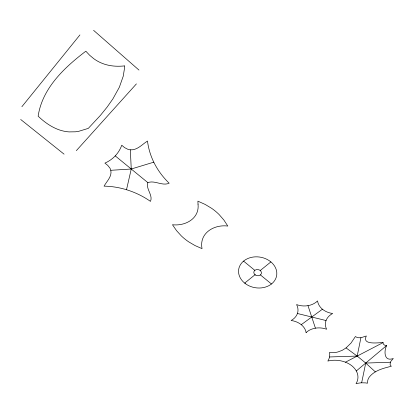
<?xml version="1.0" encoding="UTF-8"?>
<svg xmlns="http://www.w3.org/2000/svg" width="414" height="414" viewBox="0 0 414 414"><rect width="100%" height="100%" fill="white"/><g stroke="black" fill="none" stroke-linecap="round" stroke-linejoin="round"><path stroke-width="0.62" d="M383.079 342.59C382.831 344.551 384.922 345.607 386.609 345.555C383.778 351.284 384.032 362.002 393.3 358.503L390.661 361.582L390.066 364.149A5.408 3.949 -0.7 0 0 390.531 365.381L391.302 366.286C383.431 368.232 374.587 370.354 369.324 377.045A18.206 13.072 0.4 0 0 367.844 380.021L367.368 383.25A10.935 7.819 1.9 0 0 365.396 382.883L361.645 382.805L365.728 363.062L357.189 356.071L346.068 347.91L342.316 350.275L338.3 351.843A18.625 14.081 3.2 0 1 334.005 352.614L329.435 352.609A11.147 8.306 4.4 0 1 329.772 354.136L329.544 356.956L357.189 356.071L360.904 337.752L366.338 335.982C361.525 345.452 378.665 342.533 383.079 342.59L345.457 362.183M126.508 189.731L131.254 169.016L130.332 149.816A9.594 8.171 30.1 0 1 127.766 149.257L124.542 147.591L121.747 145.216A43.532 36.132 34.5 0 1 104.902 163.126L107.728 165.367L109.881 168.068A9.336 7.675 29.2 0 1 110.792 170.304C112.178 176.571 106.771 181.156 104.074 186.15A67.71 53.313 23 0 1 150.479 201.375C153.258 195.123 145.537 188.862 147.865 182.641C154.686 179.94 162.345 186.347 169.166 183.195A74.82 66.939 19.4 0 1 147.493 141.045C142.08 144.414 137.334 150.339 130.332 149.816M21.875 106.714L79.928 34.921M76.342 150.644L136.408 83.887M356.304 370.965L386.609 345.555M244.679 283.114L255.008 274.756M260.251 270.518L270.885 261.917M346.068 347.91L351.005 343.077L355.419 336.515L356.589 337.213A5.491 4.156 1 0 0 358.245 337.726L360.904 337.752M301.257 324.679L322.428 309.217M153.785 162.174L131.254 169.016L110.792 170.304M390.345 362.234L365.728 363.062L375.348 371.875M297.433 313.496L326.035 320.545M20.7 119.48L64.077 154.168M115.237 155.887L147.865 182.641M243.561 261.11L254.827 270.352M260.411 274.927L271.47 283.999M93.585 30.336L138.969 70.069M307.985 305.656L315.421 328.167M361.645 382.779A26.382 18.651 2 0 0 356.045 383.685A22.315 16.239 3.5 0 0 351.874 365.816A22.315 16.239 3.5 0 0 327.841 361.049A27.101 20.25 5.5 0 0 329.575 356.961M124.454 65.904L124.35 69.257L123.237 76.207L119.346 87.23L112.872 98.91L107.169 107.029L100.395 115.397L88.306 128.376L78.593 131.352L75.405 131.802L69.091 131.9A36.385 30.175 38.3 0 1 59.73 130.037C51.522 127.284 44.365 122.109 38.14 116.189C42.269 88.223 64.418 67.487 85.838 51.201L89.652 55.259L93.745 58.674A34.921 30.481 46.3 0 0 100.416 62.592C107.894 66.033 116.339 66.809 124.454 65.904M198.037 204.149C199.651 218.701 185.193 226.256 172.462 224.74L176.566 230.665L181.332 235.908A50.674 42.839 15.4 0 0 188.717 241.864L195.041 245.569L202.037 248.643C198.974 233.154 214.079 224.243 227.798 226.054L223.87 220.025L219.166 214.602A49.106 40.023 17.6 0 0 211.678 208.356L205.163 204.428L197.887 201.163L198.037 204.149M255.21 274.912A3.845 3.095 9.3 0 0 261.405 273.338A3.845 3.095 9.3 0 0 256.261 269.649A3.845 3.095 9.3 0 0 255.21 274.912M245.435 283.694A19.23 15.489 9.3 0 0 276.542 276.128A19.23 15.489 9.3 0 0 251.044 257.451A19.23 15.489 9.3 0 0 245.435 283.694M306.106 332.608A16.917 12.875 6.4 0 0 291.135 320.503A17.264 13.45 7.1 0 0 296.574 304.585A17.657 13.988 5 0 0 317.564 300.926A17.714 13.895 2.2 0 0 332.659 313.486A17.357 13.289 2.1 0 0 326.646 329.244A16.958 12.803 4.1 0 0 306.106 332.608"/></g></svg>
